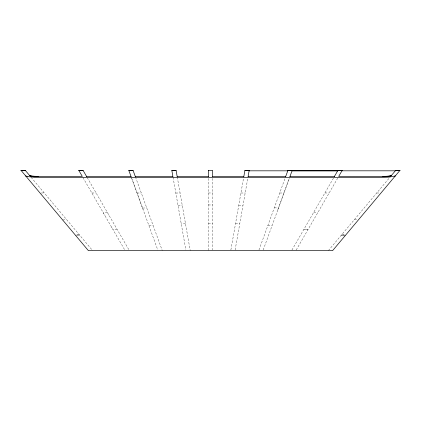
<?xml version="1.0" encoding="UTF-8"?>
<svg xmlns="http://www.w3.org/2000/svg" width="421" height="421" viewBox="0 0 421 421"><rect width="100%" height="100%" fill="white"/><g stroke="black" fill="none" stroke-linecap="round" stroke-linejoin="round"><path stroke-width="0.32" stroke-dasharray="2.1 1.58" d="M230.871 249.985L243.733 177.062M235.134 249.985L247.953 177.283M235.544 223.504L239.76 223.756M238.712 205.527L242.949 205.69M277.823 209.863L289.232 178.404M258.947 250.016L285.512 177.025M263.209 250.016L289.669 177.309M313.724 212.31L317.666 212.868M291.927 250.063L333.811 177.52M296.189 250.063L338.074 177.52M354.498 219.473L357.05 219.82M328.354 250.632L389.583 177.667M79.111 234.502L75.506 235.286L79.19 234.597M62.734 220.067L66.407 219.362M77.348 235.792L79.795 235.318M142.556 208.153L146.671 207.758M149.013 225.893L153.149 225.545M178.057 205.706L182.293 205.548M185.487 223.672L181.251 223.814M91.857 192.986L96.12 192.986M208.369 192.976L212.631 192.976M324.88 192.986L329.143 192.986M41.247 193.002L44.242 192.95M137.041 193.007L141.303 193.007M175.82 193.013L180.083 193.013M240.917 193.013L245.18 193.013M279.697 193.007L283.959 193.007M376.711 193.002L379.753 193.002M208.369 204.969L212.631 204.969M208.369 223.235L212.631 223.235M267.851 225.545L271.987 225.893M274.329 207.758L278.455 208.132M344.878 236.023L341.199 235.323L343.652 235.786M43.431 191.976L43.705 192.308M31.112 177.299L92.646 250.632M87.215 177.562L129.073 250.063M82.926 177.52L124.811 250.063M107.392 212.516L103.334 212.868L103.498 213.152M108.702 214.784L108.907 215.136M117.038 229.219L113.175 229.913L112.97 229.556M103.587 213.305L103.766 213.61M104.792 215.389L104.95 215.663M111.533 227.066L111.718 227.382M111.807 227.545L111.981 227.84M135.488 177.025L162.28 250.632M131.331 177.309L157.791 250.016M131.768 178.404L143.177 209.863M177.267 177.062L190.239 250.632M173.047 177.283L185.866 249.985M212.631 178.383L212.631 249.974M208.369 178.383L208.369 250.632M341.889 234.502L345.494 235.286L341.889 234.502M307.825 229.913L303.873 229.377L307.825 229.913"/><path stroke-width="0.63" d="M243.833 176.504L244.911 170.373L249.174 170.373L248.095 176.504M285.617 176.736L287.927 170.389L292.2 170.368L289.88 176.736M292.185 170.41L287.938 170.368M334.269 176.731L337.931 170.379L342.194 170.373L338.7 176.431L384.82 176.383M395.54 170.563L399.95 170.384L332.616 250.632L88.384 250.632L21.05 170.384L25.302 170.373L30.259 176.283M395.629 170.458L399.95 170.384L395.698 170.373L390.741 176.283M394.593 176.294L395.282 175.952L389.199 177.12L378.026 177.567L42.974 177.567L34.296 177.309L27.86 176.625M21.066 170.405L25.302 170.373L21.092 170.437M131.12 176.736L128.8 170.368L133.062 170.368L135.383 176.736M382.684 176.415L388.367 176.199L391.272 175.652A4.931 0.589 -0.3 0 1 391.13 175.752A5.715 0.684 -0.4 0 1 390.825 175.846A5.92 0.71 -0.3 0 1 390.209 175.978L389.657 176.057A7.673 0.937 -0.1 0 1 388.515 176.189L388.146 176.215A9.657 1.221 0 0 1 386.225 176.346A10.362 1.321 0 0 1 384.836 176.394M172.905 176.504L171.826 170.373L176.089 170.373L177.167 176.504M244.911 170.373L249.174 170.373M337.937 170.373L342.194 170.379M171.826 170.373L176.089 170.373M208.369 170.421L212.631 170.4L212.631 176.778M292.042 170.794L337.679 170.815L292.032 170.821M249.095 170.821L287.769 170.821M341.941 170.815L395.33 170.815M36.18 176.383L82.29 176.415L78.806 170.373L83.116 170.468M131.005 176.415L86.531 176.378M135.262 176.415L172.894 176.415M177.152 176.415L208.369 176.415M212.631 176.415L243.848 176.415M248.106 176.415L285.738 176.415M289.995 176.415L334.448 176.415M38.316 176.415L32.175 176.152L29.649 175.552M128.8 170.368L133.089 170.442M21.05 170.384L25.328 170.405M395.698 170.373L399.934 170.405M33.222 176.241L32.506 176.183M26.244 176.241L25.718 175.952L26.791 176.404A12.041 1.484 0.6 0 0 27.839 176.631M86.731 176.731L83.063 170.373L78.806 170.373L78.938 170.605M208.369 170.4L208.369 176.778M29.728 175.652A4.926 0.589 0.4 0 0 29.875 175.752A5.71 0.684 0.4 0 0 30.17 175.846A5.926 0.71 0.3 0 0 30.786 175.978L31.343 176.057A7.578 0.921 0.2 0 0 32.164 176.157M36.153 176.399A10.362 1.326 0 0 1 34.769 176.346A9.772 1.237 0 0 1 33.18 176.252"/></g></svg>
